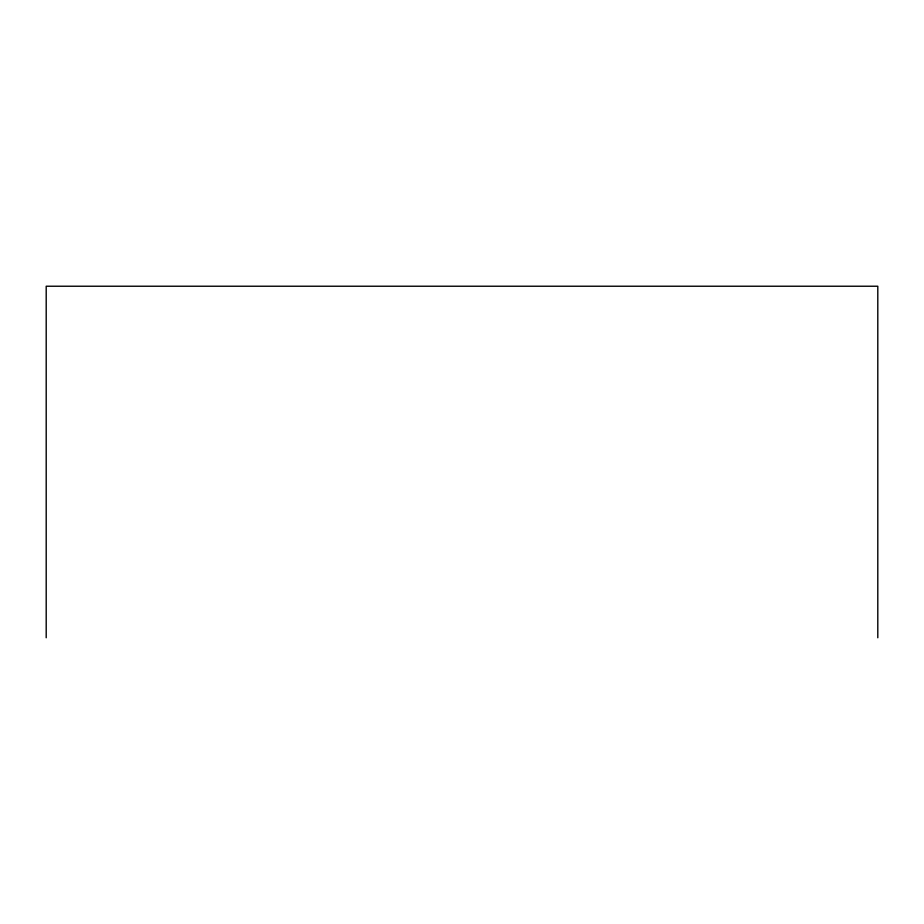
<?xml version="1.0" encoding="UTF-8"?>
<svg xmlns="http://www.w3.org/2000/svg" width="924" height="924" viewBox="0 0 924 924"><rect width="100%" height="100%" fill="white"/><g stroke="black" fill="none" stroke-linecap="round" stroke-linejoin="round"><path stroke-width="1.39" d="M877.8 637.768L877.8 286.232L46.2 286.232L46.2 637.768"/></g></svg>
